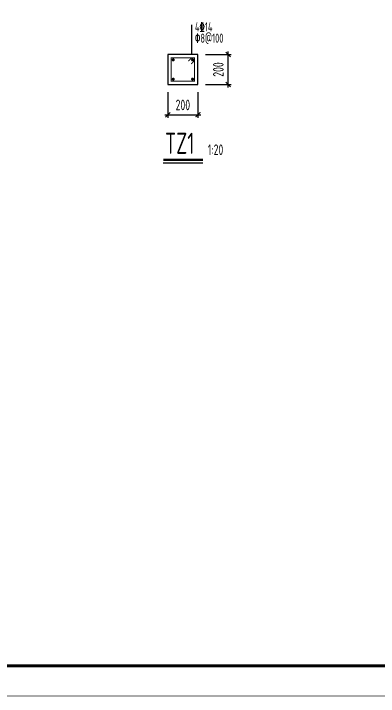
# Model space of a CAD drawing. Extents: x 287149 to 898857, y 100802 to 160212.
# Drawn here: x 874684 to 886770, y 100812 to 123438 of the extents above; entities that cross this region are included whole.
import ezdxf
from ezdxf.enums import TextEntityAlignment as Align

# ---------------------------------------------------------------- set-up
doc = ezdxf.new("R2010")
doc.units = 0
doc.header["$LTSCALE"] = 1000
doc.layers.get('0').update_dxf_attribs({"linetype": 'CONTINUOUS'})
doc.layers.get('DEFPOINTS').update_dxf_attribs({"linetype": 'CONTINUOUS'})
for name, color, linetype in [('COLU_DE', 7, 'CONTINUOUS'), ('DIM', 3, 'CONTINUOUS'), ('FRAME', 3, 'CONTINUOUS'), ('TEXT', 7, 'CONTINUOUS'), ('填充', 8, 'CONTINUOUS')]:
    doc.layers.add(name, color=color, linetype=linetype)
doc.layers.add('rein', color=1, linetype='CONTINUOUS', lineweight=18)
doc.styles.add('TSSD_Dimension', font='tssdeng.shx', dxfattribs={"width": 0.7, "bigfont": 'hztxt.shx'})
doc.styles.add('TSSD_Rein', font='tssdeng.shx', dxfattribs={"width": 0.7, "bigfont": 'hztxt.shx'})
doc.dimstyles.new('TSSD_20_100', dxfattribs={"dimtxt": 350, "dimasz": 150, "dimexe": 100, "dimexo": 250, "dimgap": 150, "dimtad": 1, "dimdec": 0, "dimlfac": 0.2, "dimzin": 0, "dimdsep": 46, "dimtxsty": 'TSSD_Dimension', "dimblk": 'ARCHTICK', "dimcen": 0, "dimdle": 100, "dimclrd": 256, "dimclre": 256, "dimclrt": 55, "dimadec": 0, "dimazin": 0, "dimtfac": 1, "dimtdec": 0, "dimtix": 1, "dimtmove": 2, "dimatfit": 3, "dimldrblk": '_tsdbk', "dimfxl": 100, "dimtolj": 1, "dimtzin": 0, "dimarcsym": 0})

# ---------------------------------------------------------------- blocks, each defined once
blk = doc.blocks.new('A$C2F0C53E4')
at = {"layer": 'FRAME'}
for points, const_width in [([(10, 42010), (10, 10), (59410, 10), (59410, 42010)], 20), ([(2510, 41010), (2510, 1010), (58410, 1010), (58410, 41010)], 100)]:
    blk.add_lwpolyline(points, close=True, dxfattribs=dict(at, const_width=const_width))
blk = doc.blocks.new('_ARCHTICK')
at = {"color": 0}
blk.add_lwpolyline([(-0.53033, -0.53033, 0.25, 0.25, 0), (0.53033, 0.53033, 0.5, 0.5, 0)], format="xyseb", dxfattribs=at)
blk = doc.blocks.new('*D395')
at = {"layer": 'DEFPOINTS', "color": 0}
for p in [(880792.070561, 122087.116081), (881792.070561, 122087.116081), (880792.070561, 121087.116081)]:
    blk.add_point(p, dxfattribs=at)
at = {"layer": 'DIM', "lineweight": -2}
for p, q in [((881792.070561, 120987.116081), (881792.070561, 122187.116081)), ((881042.070561, 122087.116081), (881892.070561, 122087.116081)), ((881042.070561, 121087.116081), (881892.070561, 121087.116081))]:
    blk.add_line(p, q, dxfattribs=at)
at = {"layer": 'DIM', "lineweight": -2, "xscale": 150, "yscale": 150, "zscale": 150}
for p, rotation in [((881792.070561, 122087.116081), 90), ((881792.070561, 121087.116081), 270)]:
    blk.add_blockref('_ARCHTICK', p, dxfattribs=dict(at, rotation=rotation))
at = {"layer": 'DIM', "color": 55, "insert": (881467.070561, 121587.116081), "char_height": 350, "attachment_point": 5, "rotation": 90, "style": 'TSSD_Dimension'}
blk.add_mtext('\\A1;200', dxfattribs=at)
blk = doc.blocks.new('_tsdbk')
blk = doc.blocks.new('*D396')
at = {"layer": 'DEFPOINTS', "color": 0}
for p in [(879792.070561, 121087.116081), (880792.070561, 121087.116081), (880792.070561, 120087.116081)]:
    blk.add_point(p, dxfattribs=at)
at = {"layer": 'DIM', "lineweight": -2}
for p, q in [((879792.070561, 120837.116081), (879792.070561, 119987.116081)), ((880792.070561, 120837.116081), (880792.070561, 119987.116081)), ((879692.070561, 120087.116081), (880892.070561, 120087.116081))]:
    blk.add_line(p, q, dxfattribs=at)
at = {"layer": 'DIM', "lineweight": -2, "xscale": 150, "yscale": 150, "zscale": 150, "rotation": 180}
blk.add_blockref('_ARCHTICK', (879792.070561, 120087.116081), dxfattribs=at)
at = {"layer": 'DIM', "lineweight": -2, "xscale": 150, "yscale": 150, "zscale": 150}
blk.add_blockref('_ARCHTICK', (880792.070561, 120087.116081), dxfattribs=at)
at = {"layer": 'DIM', "color": 55, "insert": (880292.070561, 120412.116081), "char_height": 350, "attachment_point": 5, "style": 'TSSD_Dimension'}
blk.add_mtext('\\A1;200', dxfattribs=at)

msp = doc.modelspace()

# ---------------------------------------------------------------- linework, layer by layer
at = {"layer": 'COLU_DE'}
msp.add_lwpolyline([(880792.071, 122087.116), (879792.071, 122087.116), (879792.071, 121087.116), (880792.071, 121087.116)], close=True, dxfattribs=at)
at = {"layer": 'rein', "const_width": 30}
msp.add_lwpolyline([(880567.695, 121770.817), (880677.071, 121880.192), (880677.071, 121972.116), (879907.071, 121972.116), (879907.071, 121202.116), (880677.071, 121202.116), (880677.071, 121972.116), (880585.147, 121972.116), (880475.771, 121862.741)], dxfattribs=at)
at = {"layer": 'rein', "const_width": 50}
for points in [[(879947.071, 121907.116, 1), (879997.071, 121907.116, 1)], [(880587.071, 121907.116, 1), (880637.071, 121907.116, 1)], [(879947.071, 121267.116, 1), (879997.071, 121267.116, 1)], [(880587.071, 121267.116, 1), (880637.071, 121267.116, 1)]]:
    msp.add_lwpolyline(points, format="xyb", close=True, dxfattribs=at)
at = {"layer": 'TEXT'}
msp.add_line((880592.071, 122087.116), (880592.071, 123066.931), dxfattribs=at)
at = {"layer": 'TEXT', "linetype": 'ByBlock'}
msp.add_line((879642.538, 118491.838), (880954.579, 118491.838), dxfattribs=at)
at = {"layer": 'TEXT', "const_width": 70}
msp.add_lwpolyline([(880954.579, 118591.838), (879642.538, 118591.838)], dxfattribs=at)

# ---------------------------------------------------------------- block references
at = {"layer": '填充'}
msp.add_blockref('A$C2F0C53E4', (839436.971, 100811.708), dxfattribs=at)

# ---------------------------------------------------------------- texts
at = {"layer": 'TEXT', "style": 'TSSD_Rein', "width": 0.7}
for s, p in [('4%%13214', (880692.071, 122850.69)), ('%%1308@100', (880692.071, 122475.69))]:
    msp.add_text(s, height=300, dxfattribs=at).set_placement(p)
at = {"layer": 'TEXT', "style": 'TSSD_Dimension', "width": 0.7}
msp.add_text('TZ1', height=700, dxfattribs=at).set_placement((880672.055, 118792.07), align=Align.RIGHT)
at = {"layer": 'TEXT', "linetype": 'ByBlock', "style": 'TSSD_Rein', "width": 0.7}
msp.add_text('1:20', height=350, dxfattribs=at).set_placement((881118.725, 118754.039))

# ---------------------------------------------------------------- dimensions: what is measured, and where the dimension line sits
at = {"layer": 'DIM'}
for p1, p2, picture, middle in [((880792.071, 121087.116), (880792.071, 122087.116), '*D395', (881467.071, 121587.116)), ((879792.071, 121087.116), (880792.071, 121087.116), '*D396', (880292.071, 120412.116))]:
    dim = msp.add_aligned_dim(p1=p1, p2=p2, distance=-1000, dimstyle='TSSD_20_100', dxfattribs=at)
    dim.commit()
    dim.dimension.update_dxf_attribs({"geometry": picture, "text_midpoint": middle})

doc.saveas('drawing.dxf')
